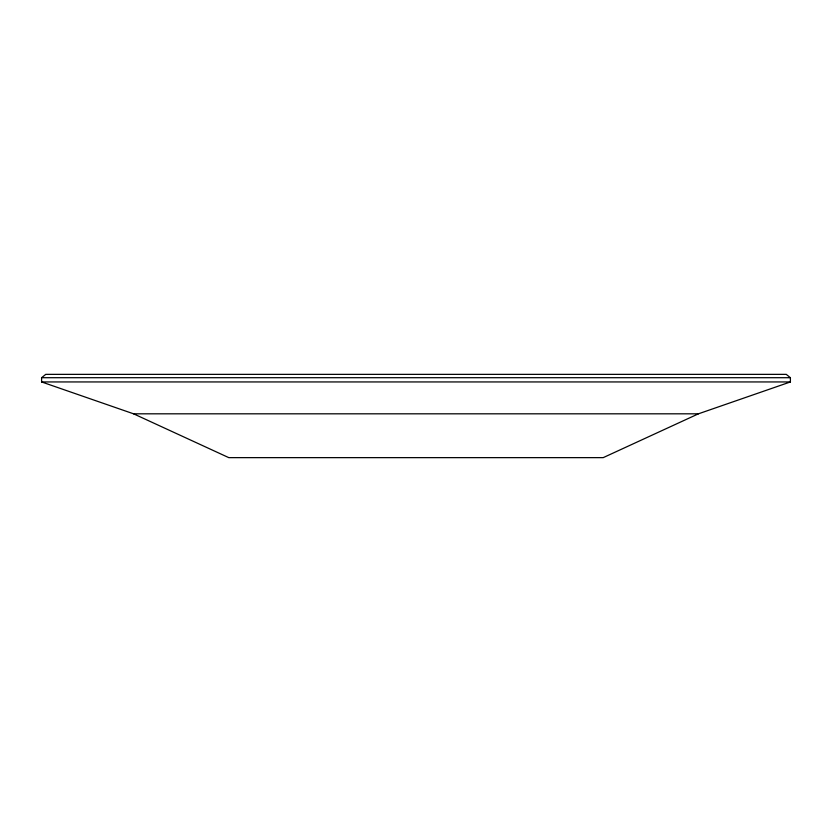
<?xml version="1.0" encoding="UTF-8"?>
<svg xmlns="http://www.w3.org/2000/svg" width="832" height="832" viewBox="0 0 832 832"><rect width="100%" height="100%" fill="white"/><g stroke="black" fill="none" stroke-linecap="round" stroke-linejoin="round"><path stroke-width="1.25" d="M41.6 377.707L45.739 374.358L786.261 374.358L790.4 377.707L790.4 381.94L698.433 413.816L603.2 457.642L228.8 457.642L133.567 413.816L41.6 381.94L41.6 377.707L790.4 377.707M41.6 381.94L790.4 381.94M133.567 413.816L698.433 413.816"/></g></svg>
